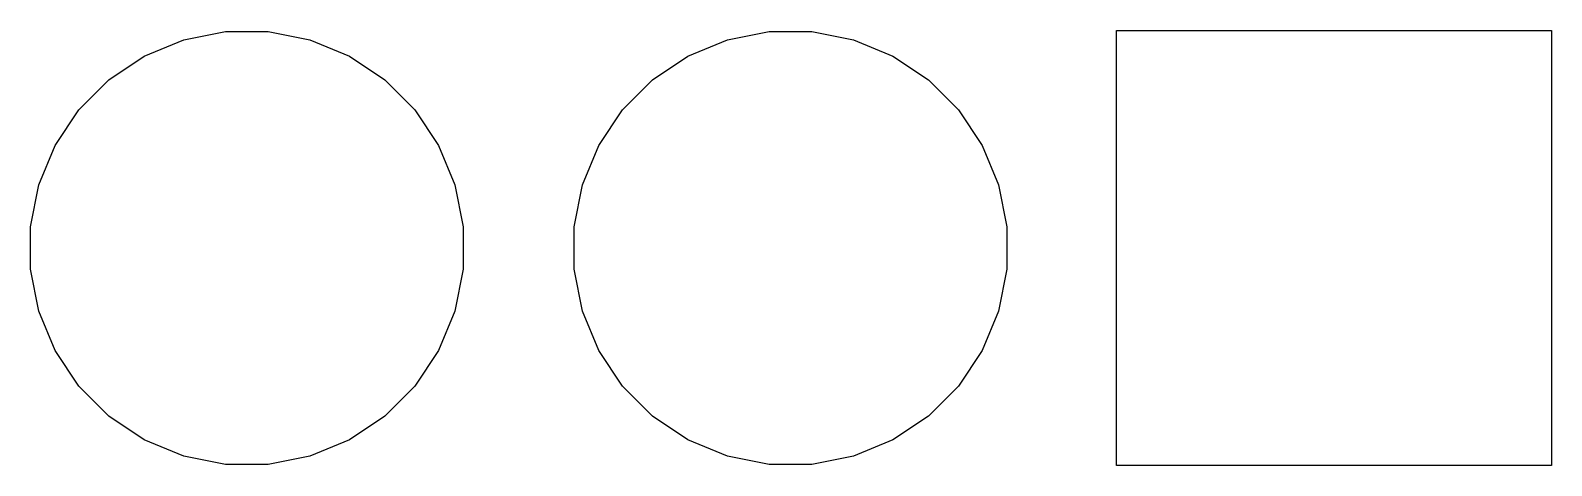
# Model space of a CAD drawing. Header units: millimetres. Extents: x 71 to 173, y -157 to -95.
# Drawn here: x 76.61 to 83.6, y -124.83 to -122.83 of the extents above; entities that cross this region are included whole.
import ezdxf

# ---------------------------------------------------------------- set-up
doc = ezdxf.new("R2010")
doc.units = ezdxf.units.MM
doc.layers.add('B.Mask', color=4, linetype='CONTINUOUS', true_color=0x02ffee)

msp = doc.modelspace()

# ---------------------------------------------------------------- linework, layer by layer
at = {"layer": 'B.Mask', "linetype": 'CONTINUOUS'}
for p, q in [((81.6022, -124.8346), (81.6022, -122.8346)), ((81.6022, -122.8346), (83.6022, -122.8346)), ((83.6022, -122.8346), (83.6022, -124.8346)), ((77.130803, -122.952679), (77.311915, -122.87766)), ((77.311915, -122.87766), (77.504183, -122.839415)), ((77.504183, -122.839415), (77.700217, -122.839415)), ((77.700217, -122.839415), (77.892485, -122.87766)), ((77.892485, -122.87766), (78.073597, -122.952679)), ((79.630803, -122.952679), (79.811915, -122.87766)), ((79.811915, -122.87766), (80.004183, -122.839415)), ((80.004183, -122.839415), (80.200217, -122.839415)), ((80.200217, -122.839415), (80.392485, -122.87766)), ((80.392485, -122.87766), (80.573597, -122.952679)), ((76.967807, -123.06159), (77.130803, -122.952679)), ((78.073597, -122.952679), (78.236593, -123.06159)), ((79.467807, -123.06159), (79.630803, -122.952679)), ((80.573597, -122.952679), (80.736593, -123.06159)), ((76.82919, -123.200207), (76.967807, -123.06159)), ((78.236593, -123.06159), (78.37521, -123.200207)), ((79.32919, -123.200207), (79.467807, -123.06159)), ((80.736593, -123.06159), (80.87521, -123.200207)), ((76.720279, -123.363203), (76.82919, -123.200207)), ((78.37521, -123.200207), (78.484121, -123.363203)), ((79.220279, -123.363203), (79.32919, -123.200207)), ((80.87521, -123.200207), (80.984121, -123.363203)), ((76.64526, -123.544315), (76.720279, -123.363203)), ((78.484121, -123.363203), (78.55914, -123.544315)), ((79.14526, -123.544315), (79.220279, -123.363203)), ((80.984121, -123.363203), (81.05914, -123.544315)), ((76.607015, -123.736583), (76.64526, -123.544315)), ((78.55914, -123.544315), (78.597385, -123.736583)), ((79.107015, -123.736583), (79.14526, -123.544315)), ((81.05914, -123.544315), (81.097385, -123.736583)), ((76.607015, -123.932617), (76.607015, -123.736583)), ((78.597385, -123.736583), (78.597385, -123.932617)), ((79.107015, -123.932617), (79.107015, -123.736583)), ((81.097385, -123.736583), (81.097385, -123.932617)), ((76.64526, -124.124885), (76.607015, -123.932617)), ((78.597385, -123.932617), (78.55914, -124.124885)), ((79.14526, -124.124885), (79.107015, -123.932617)), ((81.097385, -123.932617), (81.05914, -124.124885)), ((76.720279, -124.305997), (76.64526, -124.124885)), ((78.55914, -124.124885), (78.484121, -124.305997)), ((79.220279, -124.305997), (79.14526, -124.124885)), ((81.05914, -124.124885), (80.984121, -124.305997)), ((76.82919, -124.468993), (76.720279, -124.305997)), ((78.484121, -124.305997), (78.37521, -124.468993)), ((79.32919, -124.468993), (79.220279, -124.305997)), ((80.984121, -124.305997), (80.87521, -124.468993)), ((76.967807, -124.60761), (76.82919, -124.468993)), ((78.37521, -124.468993), (78.236593, -124.60761)), ((79.467807, -124.60761), (79.32919, -124.468993)), ((80.87521, -124.468993), (80.736593, -124.60761)), ((77.130803, -124.716521), (76.967807, -124.60761)), ((78.236593, -124.60761), (78.073597, -124.716521)), ((79.630803, -124.716521), (79.467807, -124.60761)), ((80.736593, -124.60761), (80.573597, -124.716521)), ((77.311915, -124.79154), (77.130803, -124.716521)), ((78.073597, -124.716521), (77.892485, -124.79154)), ((79.811915, -124.79154), (79.630803, -124.716521)), ((80.573597, -124.716521), (80.392485, -124.79154)), ((77.504183, -124.829785), (77.311915, -124.79154)), ((77.892485, -124.79154), (77.700217, -124.829785)), ((80.004183, -124.829785), (79.811915, -124.79154)), ((80.392485, -124.79154), (80.200217, -124.829785)), ((77.700217, -124.829785), (77.504183, -124.829785)), ((80.200217, -124.829785), (80.004183, -124.829785)), ((83.6022, -124.8346), (81.6022, -124.8346))]:
    msp.add_line(p, q, dxfattribs=at)

doc.saveas('drawing.dxf')
